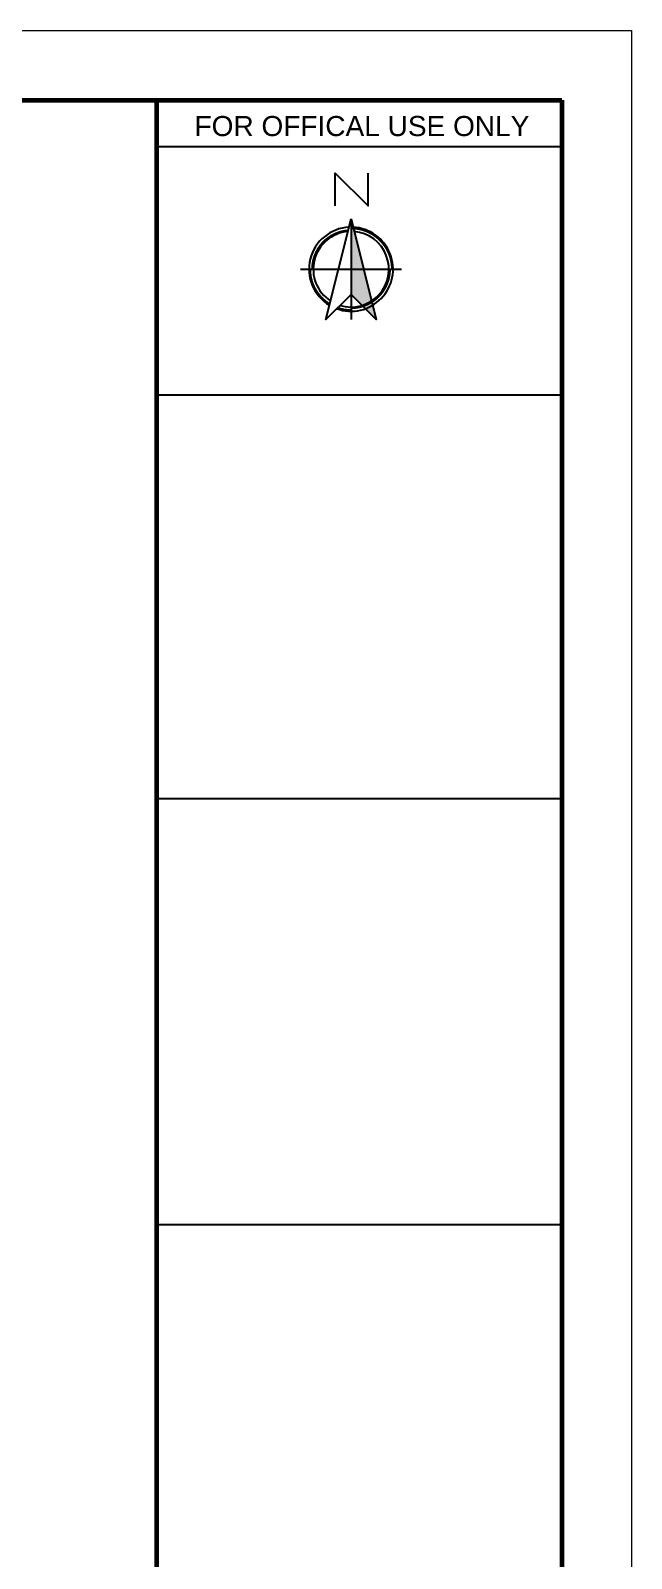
# Model space of a CAD drawing. Header units: inches. Extents: x -12071822 to 12321209, y -1222525 to 1319227.
# Drawn here: x 118515 to 118964, y 37202 to 38344 of the extents above; entities that cross this region are included whole.
import ezdxf

# ---------------------------------------------------------------- set-up
doc = ezdxf.new("R2010")
doc.units = ezdxf.units.IN
doc.header["$MEASUREMENT"] = 0
for name, color, linetype, lineweight in [('BORDER', 7, 'Continuous', 60), ('WALL', 1, 'Continuous', 30), ('Window', 3, 'Continuous', 0)]:
    doc.layers.add(name, color=color, linetype=linetype, lineweight=lineweight)
doc.styles.get("Standard").update_dxf_attribs({"font": 'arial.ttf'})

msp = doc.modelspace()

# ---------------------------------------------------------------- linework, layer by layer
for p, q in [((118754.33, 38202.91), (118754.33, 38127.55)), ((118716.65, 38165.23), (118792.01, 38165.23))]:
    msp.add_line(p, q)
msp.add_lwpolyline([(118742.49, 38212.49), (118742.49, 38237.12), (118767.12, 38212.49), (118767.12, 38237.12)])
msp.add_lwpolyline([(118754.33, 38202.91), (118773.17, 38127.55), (118754.33, 38146.39), (118735.49, 38127.55)], close=True)
at = {"const_width": 1.57}
for points in [[(118752.15, 38194.19, 0.3923846), (118725.28, 38165.23, 1)], [(118784.94, 38165.23, 0.4142136), (118754.33, 38195.84, 1)], [(118738.38, 38139.1, -0.2613935), (118723.71, 38165.23, -1)], [(118783.37, 38165.23, -0.4142136), (118754.33, 38136.18, -1)], [(118754.33, 38134.61, -0.0839971), (118744.26, 38136.31, -1)]]:
    msp.add_lwpolyline(points, format="xyb", dxfattribs=at)
for radius, start, end in [(31.4, 92.88415, 239.04337), (28.26, 94.83127, 237.09625), (31.4, 250.10409, 87.11585), (28.26, 253.1255, 85.16873)]:
    msp.add_arc((118754.33, 38165.23), radius, start, end)
msp.add_solid([(118754.33, 38202.91), (118773.17, 38127.55), (118754.33, 38146.39)])
at = {"layer": 'BORDER'}
msp.add_line((118609.08, 36202.74), (118609.08, 38291.59), dxfattribs=at)
at = {"layer": 'BORDER', "lineweight": 25}
for p, q in [((118911.89, 38256.66), (118609.08, 38256.66)), ((118911.89, 38071.18), (118609.08, 38071.18)), ((118911.89, 37769.33), (118609.08, 37769.33)), ((118911.89, 37451.09), (118609.08, 37451.09))]:
    msp.add_line(p, q, dxfattribs=at)
at = {"layer": 'BORDER'}
msp.add_lwpolyline([(118911.89, 38291.59), (118911.89, 36200.74), (115849.06, 36200.74), (115849.06, 38291.59)], close=True, dxfattribs=at)
at = {"layer": 'Window'}
msp.add_lwpolyline([(118963.89, 38343.59), (118963.89, 36148.74), (115797.06, 36148.74), (115797.06, 38343.59)], close=True, dxfattribs=at)

# ---------------------------------------------------------------- texts
at = {"layer": 'WALL', "insert": (118637.31, 38279.73), "char_height": 15, "width": 1120.7402, "attachment_point": 1}
msp.add_mtext('FOR OFFICAL USE ONLY', dxfattribs=at)

doc.saveas('drawing.dxf')
